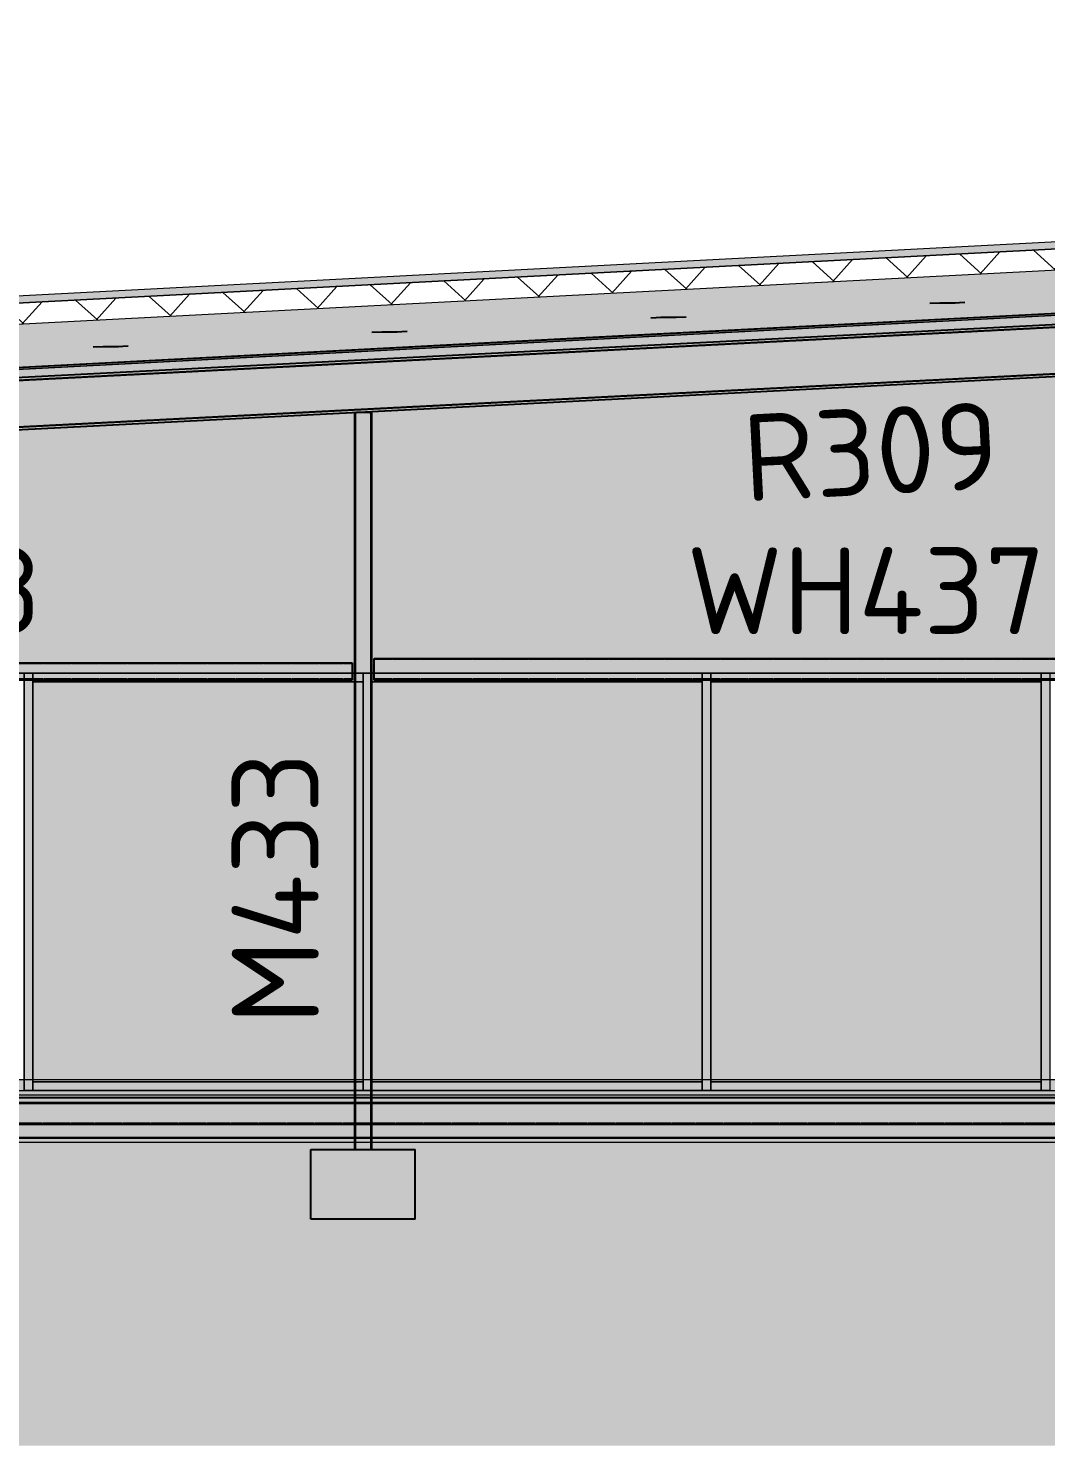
# Model space of a CAD drawing. Header units: millimetres. Extents: x 632 to 645312, y -3890 to 22200.
# Drawn here: x 503903 to 509753, y 3197 to 11349 of the extents above; entities that cross this region are included whole.
import ezdxf

# ---------------------------------------------------------------- set-up
doc = ezdxf.new("R2010")
doc.units = ezdxf.units.MM
for name, pattern in [('Dash', [7, 5, -2]), ('Hidden Double', [7, 5, -2]), ('Hidden Half', [3, 2, -1])]:
    doc.linetypes.add(name, pattern=pattern)
for name, color, linetype, lineweight in [('A-200-M_WALL_EXT', 113, 'Continuous', 13), ('A-214-M_CURT_WALL', 52, 'Continuous', 13), ('A-215-M_CURT_PANEL', 51, 'Continuous', 13), ('A-230-H-FLOOR', 190, 'Continuous', 13), ('A-230-M_FLOOR', 192, 'Continuous', 13), ('A-230-MH_FLOOR', 190, 'Hidden Double', 13), ('A-270-M_ROOF', 132, 'Continuous', 13), ('A-350-H_CEILING', 13, 'Continuous', 13), ('A-350-M_CEILING', 13, 'Continuous', 13), ('C-920-M_TOPO', 7, 'Continuous', 13), ('S-160-M_FOUND', 171, 'Continuous', 13), ('S-280-A_COLUMN', 171, 'Continuous', 18), ('S-280-A_STRUCT_FRAME', 2, 'Continuous', 18), ('S-280-M_COLUMN', 52, 'Continuous', 13), ('S-280-M_STRUCT_FRAME', 12, 'Continuous', 13), ('S-280-MH_COLUMN', 52, 'Hidden Half', 13), ('Z-230-A_LEVEL', 51, 'Continuous', 13)]:
    doc.layers.add(name, color=color, linetype=linetype, lineweight=lineweight)
doc.styles.add('ISOCPEUR_2', font='isocpeur.ttf', dxfattribs={"height": 500})

# ---------------------------------------------------------------- blocks, each defined once
blk = doc.blocks.new('System Panel - Glazed-V50-S6_501-SECTION B3')
at = {"layer": 'A-215-M_CURT_PANEL', "lineweight": 5, "transparency": 33554432}
blk.add_hatch(color=142, dxfattribs=at).paths.add_polyline_path([(4414672.2, 7590), (4414672.2, 5290), (4416572.2, 5290), (4416572.2, 7590)])
at = {"layer": 'A-215-M_CURT_PANEL', "color": 53, "lineweight": 5}
for p, q in [((4414672.2, 5300), (4414672.2, 7590)), ((4414672.2, 7590), (4416572.2, 7590)), ((4416572.2, 7590), (4414672.2, 7590)), ((4414672.2, 7590), (4414672.2, 5300)), ((4416572.2, 7590), (4416572.2, 5300)), ((4416572.2, 5300), (4416572.2, 7590)), ((4414672.2, 5290), (4414672.2, 5300)), ((4414672.2, 5300), (4414672.2, 5290)), ((4416572.2, 5300), (4416572.2, 5290)), ((4416572.2, 5290), (4416572.2, 5300)), ((4416572.2, 5290), (4414672.2, 5290)), ((4414672.2, 5290), (4416572.2, 5290))]:
    blk.add_line(p, q, dxfattribs=at)
blk = doc.blocks.new('System Panel - Glazed-V51-S6_501-SECTION B3')
at = {"layer": 'A-215-M_CURT_PANEL', "lineweight": 5, "transparency": 33554432}
blk.add_hatch(color=142, dxfattribs=at).paths.add_polyline_path([(4414622.2, 5290), (4414622.2, 7590), (4412722.2, 7590), (4412722.2, 5290), (4413807, 5290)])
at = {"layer": 'A-215-M_CURT_PANEL', "color": 53, "lineweight": 5}
for p, q in [((4412722.2, 5300), (4412722.2, 7590)), ((4412722.2, 7590), (4414622.2, 7590)), ((4414622.2, 7590), (4412722.2, 7590)), ((4412722.2, 7590), (4412722.2, 5300)), ((4414622.2, 7590), (4414622.2, 5300)), ((4414622.2, 5300), (4414622.2, 7590)), ((4412722.2, 5290), (4412722.2, 5300)), ((4412722.2, 5300), (4412722.2, 5290)), ((4414622.2, 5300), (4414622.2, 5290)), ((4414622.2, 5290), (4414622.2, 5300)), ((4414622.2, 5290), (4412722.2, 5290)), ((4412722.2, 5290), (4414622.2, 5290))]:
    blk.add_line(p, q, dxfattribs=at)
blk = doc.blocks.new('System Panel - Glazed-V52-S6_501-SECTION B3')
at = {"layer": 'A-215-M_CURT_PANEL', "lineweight": 5, "transparency": 33554432}
blk.add_hatch(color=142, dxfattribs=at).paths.add_polyline_path([(4410772.2, 5290), (4412622.2, 5290), (4412622.2, 7590), (4410772.2, 7590)])
at = {"layer": 'A-215-M_CURT_PANEL', "color": 53, "lineweight": 5}
for p, q in [((4410772.2, 5300), (4410772.2, 7590)), ((4410772.2, 7590), (4412672.2, 7590)), ((4412672.2, 7590), (4410772.2, 7590)), ((4410772.2, 7590), (4410772.2, 5300)), ((4412672.2, 7590), (4412672.2, 5300)), ((4412672.2, 5300), (4412672.2, 7590)), ((4410772.2, 5290), (4410772.2, 5300)), ((4410772.2, 5300), (4410772.2, 5290)), ((4412672.2, 5300), (4412672.2, 5290)), ((4412672.2, 5290), (4412672.2, 5300)), ((4412672.2, 5290), (4410772.2, 5290)), ((4410772.2, 5290), (4412672.2, 5290))]:
    blk.add_line(p, q, dxfattribs=at)
blk = doc.blocks.new('Rectangular Mullion - 50x100mm-V54-S6_501-SECTION B3')
at = {"layer": 'A-214-M_CURT_WALL', "lineweight": 5, "transparency": 33554432}
blk.add_hatch(color=27, dxfattribs=at).paths.add_polyline_path([(4416572.2, 5290), (4414672.2, 5290), (4414672.2, 5240), (4416572.2, 5240)])
at = {"layer": 'A-214-M_CURT_WALL', "color": 53, "lineweight": 5}
for p, q in [((4414672.2, 5240), (4414672.2, 5290)), ((4414672.2, 5290), (4414672.2, 5290)), ((4414672.2, 5290), (4414672.2, 5240)), ((4414672.2, 5290), (4416572.2, 5290)), ((4414672.2, 5290), (4416572.2, 5290)), ((4414672.2, 5240), (4414672.2, 5240)), ((4416572.2, 5240), (4414672.2, 5240)), ((4414672.2, 5240), (4416572.2, 5240)), ((4416572.2, 5240), (4416572.2, 5290)), ((4416572.2, 5290), (4416572.2, 5290)), ((4416572.2, 5290), (4416572.2, 5240)), ((4416572.2, 5240), (4416572.2, 5240))]:
    blk.add_line(p, q, dxfattribs=at)
blk = doc.blocks.new('Rectangular Mullion - 50x100mm-V55-S6_501-SECTION B3')
at = {"layer": 'A-214-M_CURT_WALL', "lineweight": 5, "transparency": 33554432}
blk.add_hatch(color=27, dxfattribs=at).paths.add_polyline_path([(4413807, 5240), (4414622.2, 5240), (4414622.2, 5290), (4412722.2, 5290), (4412722.2, 5240)])
at = {"layer": 'A-214-M_CURT_WALL', "color": 53, "lineweight": 5}
for p, q in [((4412722.2, 5240), (4412722.2, 5290)), ((4412722.2, 5290), (4412722.2, 5290)), ((4412722.2, 5290), (4412722.2, 5240)), ((4412722.2, 5290), (4414622.2, 5290)), ((4412722.2, 5290), (4414622.2, 5290)), ((4412722.2, 5240), (4412722.2, 5240)), ((4414622.2, 5240), (4412722.2, 5240)), ((4412722.2, 5240), (4414622.2, 5240)), ((4414622.2, 5240), (4414622.2, 5290)), ((4414622.2, 5290), (4414622.2, 5290)), ((4414622.2, 5290), (4414622.2, 5240)), ((4414622.2, 5240), (4414622.2, 5240))]:
    blk.add_line(p, q, dxfattribs=at)
blk = doc.blocks.new('Rectangular Mullion - 50x100mm-V56-S6_501-SECTION B3')
at = {"layer": 'A-214-M_CURT_WALL', "lineweight": 5, "transparency": 33554432}
blk.add_hatch(color=27, dxfattribs=at).paths.add_polyline_path([(4411484.5, 5240), (4412622.2, 5240), (4412622.2, 5290), (4410772.2, 5290), (4410772.2, 5240)])
at = {"layer": 'A-214-M_CURT_WALL', "color": 53, "lineweight": 5}
for p, q in [((4410772.2, 5240), (4410772.2, 5290)), ((4410772.2, 5290), (4410772.2, 5290)), ((4410772.2, 5290), (4410772.2, 5240)), ((4410772.2, 5290), (4412672.2, 5290)), ((4410772.2, 5290), (4412672.2, 5290)), ((4410772.2, 5240), (4410772.2, 5240)), ((4412672.2, 5240), (4410772.2, 5240)), ((4410772.2, 5240), (4412672.2, 5240)), ((4412672.2, 5240), (4412672.2, 5290)), ((4412672.2, 5290), (4412672.2, 5290)), ((4412672.2, 5290), (4412672.2, 5240)), ((4412672.2, 5240), (4412672.2, 5240))]:
    blk.add_line(p, q, dxfattribs=at)
blk = doc.blocks.new('Rectangular Mullion - 50x100mm-V58-S6_501-SECTION B3')
at = {"layer": 'A-214-M_CURT_WALL', "lineweight": 5, "transparency": 33554432}
for points in [[(4416572.2, 7600), (4416572.2, 5240), (4416622.2, 5240), (4416622.2, 7600)], [(4416572.2, 7600), (4416572.2, 5240), (4416572.2, 5240), (4416572.2, 7600)]]:
    blk.add_hatch(color=27, dxfattribs=at).paths.add_polyline_path(points)
at = {"layer": 'A-214-M_CURT_WALL', "color": 53, "lineweight": 5}
for p, q in [((4416572.2, 7640), (4416572.2, 7640)), ((4416572.2, 7640), (4416622.2, 7640)), ((4416622.2, 7640), (4416572.2, 7640)), ((4416572.2, 5300), (4416572.2, 7640)), ((4416572.2, 7640), (4416572.2, 5300)), ((4416622.2, 7640), (4416622.2, 7640)), ((4416622.2, 7640), (4416622.2, 5300)), ((4416622.2, 7640), (4416622.2, 5300)), ((4416572.2, 5240), (4416572.2, 5300)), ((4416572.2, 5300), (4416572.2, 5240)), ((4416622.2, 5300), (4416622.2, 5240)), ((4416622.2, 5300), (4416622.2, 5240)), ((4416572.2, 5240), (4416622.2, 5240)), ((4416622.2, 5240), (4416572.2, 5240)), ((4416572.2, 5240), (4416572.2, 5240)), ((4416622.2, 5240), (4416622.2, 5240))]:
    blk.add_line(p, q, dxfattribs=at)
blk = doc.blocks.new('Rectangular Mullion - 50x100mm-V59-S6_501-SECTION B3')
at = {"layer": 'A-214-M_CURT_WALL', "color": 53, "lineweight": 5}
for p, q in [((4412672.2, 7640), (4412672.2, 7640)), ((4412672.2, 7640), (4412722.2, 7640)), ((4412722.2, 7640), (4412672.2, 7640)), ((4412672.2, 5300), (4412672.2, 7640)), ((4412672.2, 7640), (4412672.2, 5300)), ((4412722.2, 7640), (4412722.2, 7640)), ((4412722.2, 7640), (4412722.2, 5300)), ((4412722.2, 7640), (4412722.2, 5300)), ((4412672.2, 5240), (4412672.2, 5300)), ((4412672.2, 5300), (4412672.2, 5240)), ((4412722.2, 5300), (4412722.2, 5240)), ((4412722.2, 5300), (4412722.2, 5240)), ((4412672.2, 5240), (4412722.2, 5240)), ((4412722.2, 5240), (4412672.2, 5240)), ((4412672.2, 5240), (4412672.2, 5240)), ((4412722.2, 5240), (4412722.2, 5240))]:
    blk.add_line(p, q, dxfattribs=at)
blk = doc.blocks.new('Rectangular Mullion - 50x100mm-V62-S6_501-SECTION B3')
at = {"layer": 'A-214-M_CURT_WALL', "lineweight": 5, "transparency": 33554432}
blk.add_hatch(color=27, dxfattribs=at).paths.add_polyline_path([(4414672.2, 7600), (4414672.2, 7590), (4416572.2, 7590), (4416572.2, 7600)])
at = {"layer": 'A-214-M_CURT_WALL', "color": 53, "lineweight": 5}
for p, q in [((4414672.2, 7640), (4414672.2, 7590)), ((4414672.2, 7590), (4414672.2, 7640)), ((4414672.2, 7640), (4414672.2, 7640)), ((4414672.2, 7640), (4416572.2, 7640)), ((4416572.2, 7640), (4414672.2, 7640)), ((4414672.2, 7590), (4414672.2, 7590)), ((4416572.2, 7590), (4414672.2, 7590)), ((4416572.2, 7590), (4414672.2, 7590)), ((4416572.2, 7640), (4416572.2, 7640)), ((4416572.2, 7640), (4416572.2, 7590)), ((4416572.2, 7590), (4416572.2, 7640)), ((4416572.2, 7590), (4416572.2, 7590))]:
    blk.add_line(p, q, dxfattribs=at)
blk = doc.blocks.new('Rectangular Mullion - 50x100mm-1425424-S6_501-SECTION B3')
at = {"layer": 'A-214-M_CURT_WALL', "lineweight": 5, "transparency": 33554432}
blk.add_hatch(color=27, dxfattribs=at).paths.add_polyline_path([(4418572.2, 7590), (4420472.2, 7590), (4420472.2, 7600), (4418585.5, 7600), (4418585.5, 7640), (4418572.2, 7640), (4418572.2, 7605)])
at = {"layer": 'A-214-M_CURT_WALL', "color": 53, "lineweight": 5}
for p, q in [((4418572.2, 7640), (4418572.2, 7590)), ((4418572.2, 7590), (4418572.2, 7640)), ((4418572.2, 7640), (4418572.2, 7640)), ((4418572.2, 7640), (4420472.2, 7640)), ((4420472.2, 7640), (4418572.2, 7640)), ((4418572.2, 7590), (4418572.2, 7590)), ((4420472.2, 7590), (4418572.2, 7590)), ((4420472.2, 7590), (4418572.2, 7590)), ((4420472.2, 7640), (4420472.2, 7640)), ((4420472.2, 7640), (4420472.2, 7590)), ((4420472.2, 7590), (4420472.2, 7640)), ((4420472.2, 7590), (4420472.2, 7590))]:
    blk.add_line(p, q, dxfattribs=at)
blk = doc.blocks.new('Rectangular Mullion - 50x100mm-V61-S6_501-SECTION B3')
at = {"layer": 'A-214-M_CURT_WALL', "lineweight": 5, "transparency": 33554432}
blk.add_hatch(color=27, dxfattribs=at).paths.add_polyline_path([(4418472.2, 7590), (4418472.2, 7640), (4418459.3, 7640), (4418459.3, 7600), (4416622.2, 7600), (4416622.2, 7590), (4418459.3, 7590)])
at = {"layer": 'A-214-M_CURT_WALL', "color": 53, "lineweight": 5}
for p, q in [((4416622.2, 7640), (4416622.2, 7590)), ((4416622.2, 7590), (4416622.2, 7640)), ((4416622.2, 7640), (4416622.2, 7640)), ((4416622.2, 7640), (4418522.2, 7640)), ((4418522.2, 7640), (4416622.2, 7640)), ((4416622.2, 7590), (4416622.2, 7590)), ((4418522.2, 7590), (4416622.2, 7590)), ((4418522.2, 7590), (4416622.2, 7590)), ((4418522.2, 7640), (4418522.2, 7640)), ((4418522.2, 7640), (4418522.2, 7590)), ((4418522.2, 7590), (4418522.2, 7640)), ((4418522.2, 7590), (4418522.2, 7590))]:
    blk.add_line(p, q, dxfattribs=at)
blk = doc.blocks.new('Area 51 Ceiling - External FC - Area 51 Ceiling - External FC-2924300-S6_501-SECTION B3')
at = {"layer": 'A-350-H_CEILING', "lineweight": 5}
h = blk.add_hatch(dxfattribs=at)
h.set_pattern_fill('FP_39', color=53, style=0, pattern_type=2)
h.set_pattern_definition([(0, (4419721.13, 0), (812.8, 203.2), [67.056, -542.544, 67.056, -542.544, -3251.2]), (0, (4419721.13, 0), (812.8, 203.2), [-1219.2, 67.056, -1152.144, 67.056, -542.544, -1422.4]), (0, (4419721.13, 0), (812.8, 203.2), [-3048, 67.056, -339.344, 67.056, -948.944]), (120, (4420025.93, 101.6), (-582.3764, 602.3054), [67.056, -542.544, 67.056, -3793.744]), (120, (4420025.93, 101.6), (-582.3764, 602.3054), [-676.656, -542.544, 67.056, -1152.144, -2032]), (120, (4420025.93, 101.6), (-582.3764, 602.3054), [-2438.4, 67.056, -542.544, 67.056, -1355.344]), (120, (4420025.93, 101.6), (-582.3764, 602.3054), [-3115.056, -339.344, 67.056, -948.944]), (240, (4420127.53, 508), (-230.4236, -805.5054), [67.056, -542.544, 67.056, -3793.744]), (240, (4420127.53, 508), (-230.4236, -805.5054), [-676.656, -542.544, 67.056, -1152.144, -2032]), (240, (4420127.53, 508), (-230.4236, -805.5054), [-2438.4, 67.056, -542.544, 67.056, -1355.344]), (240, (4420127.53, 508), (-230.4236, -805.5054), [-3115.056, -339.344, 67.056, -948.944])])
h.paths.add_polyline_path([(4405984.8, 9141.9), (4405994.5, 9142.4), (4405994.5, 9152.4), (4405984.3, 9151.9)])
h.paths.add_polyline_path([(4409801.4, 9341.1), (4430385.6, 10415.8), (4430385.1, 10425.7), (4409800.9, 9351.1)])
h.paths.add_polyline_path([(4440078.4, 10921.8), (4440101.3, 10923), (4440101.3, 10933), (4440077.9, 10931.8)])
at = {"layer": 'A-350-M_CEILING', "color": 53, "lineweight": 5}
for p, q in [((4405984.8, 9141.9), (4440262.9, 10931.4)), ((4440262.4, 10941.4), (4406057.2, 9155.7)), ((4408307.8, 9265.1), (4431652.8, 10483.8)), ((4431652.2, 10493.8), (4413807, 9562.2)), ((4413807, 9562.2), (4408375.1, 9278.6))]:
    blk.add_line(p, q, dxfattribs=at)
blk = doc.blocks.new('25021-APA-ZZ-ZZ-M3-AR-000001_V3_rvt-7-S6_501-SECTION B3')
at = {"layer": 'A-200-M_WALL_EXT', "lineweight": 5, "transparency": 33554432}
h = blk.add_hatch(color=9, dxfattribs=at)
h.paths.add_polyline_path([(4422079.5, 7640), (4422092.6, 7640), (4422092.6, 9625.7), (4418484.7, 9439.8), (4418572.2, 9439.8), (4418572.2, 7640), (4418585.5, 7640), (4418585.5, 7700), (4422079.5, 7700), (4422079.5, 7800.5)])
h.paths.add_polyline_path([(4431609.3, 7640), (4431660, 7640), (4431660, 10132), (4431634.8, 10131.7), (4431634.8, 10115.6), (4431521.8, 10109.2), (4431609.3, 10109.2), (4431609.3, 7800.5)])
h.paths.add_polyline_path([(4431509.3, 7640), (4431509.3, 10109.2), (4426332.4, 9843.4), (4426332.4, 7640), (4431226, 7640)])
h.paths.add_polyline_path([(4422192.6, 7640), (4426232.4, 7640), (4426232.4, 9838.2), (4422395.8, 9641.3), (4422381.2, 9940.9), (4430388.9, 10353), (4430385, 10427.6), (4409800.8, 9353), (4409803.8, 9295.1), (4422379.9, 9940.8), (4422394.4, 9641.2), (4422192.6, 9630.8), (4422192.6, 7800.5)])
h.paths.add_polyline_path([(4412622.2, 7640), (4412622.2, 9139.4), (4408434.6, 8924.4), (4408436.2, 7700), (4412609.4, 7700), (4412609.4, 7640)])
h.paths.add_polyline_path([(4418472.2, 7640), (4418472.2, 9439.8), (4412634.7, 9139.4), (4412722.2, 9139.4), (4412722.2, 7640), (4412735.3, 7640), (4412735.3, 7725), (4418459.3, 7725), (4418459.3, 7640)])
h.paths.add_polyline_path([(4431633.8, 10150.5), (4431660, 10152.1), (4431660, 10415.9), (4431620.2, 10415.2), (4431633.3, 10160.6)])
at = {"layer": 'A-230-M_FLOOR', "lineweight": 5, "transparency": 33554432}
h = blk.add_hatch(color=254, dxfattribs=at)
h.paths.add_polyline_path([(4418572.2, 4940), (4422092.6, 4940), (4422092.6, 5045.4), (4418572.2, 5045.4)])
h.paths.add_polyline_path([(4409299.1, 4940), (4412622.2, 4940), (4412622.2, 5045.5), (4409162, 5046.1), (4408427.4, 5049.4), (4408427.4, 4940), (4409162, 4940)])
h.paths.add_polyline_path([(4412722.2, 4940), (4418472.2, 4940), (4418472.2, 5045.4), (4412722.2, 5045.4)])
h.paths.add_polyline_path([(4413807, 5200), (4418472.2, 5200), (4418472.2, 5240), (4412722.2, 5240), (4412722.2, 5200)])
h.paths.add_polyline_path([(4418572.2, 5200), (4422092.6, 5200), (4422092.6, 5240), (4418572.2, 5240)])
h.paths.add_polyline_path([(4408581.3, 5200), (4412622.2, 5200), (4412622.2, 5240), (4408427.4, 5240), (4408427.4, 5200), (4408436.2, 5200)])
at = {"layer": 'A-230-M_FLOOR', "transparency": 33554432}
h = blk.add_hatch(color=254, dxfattribs=at)
h.paths.add_polyline_path([(4409510.5, 4964.5), (4412622.2, 4964.6), (4412622.2, 5045.5), (4409162, 5046.1), (4408427.4, 5049.4), (4408427.4, 4971.2), (4409299.1, 4965.8)])
h.paths.add_polyline_path([(4412722.2, 4964.6), (4418472.2, 4964.9), (4418472.2, 5045.4), (4412722.2, 5045.4)])
h.paths.add_polyline_path([(4418572.2, 4964.9), (4422092.6, 4965), (4422092.6, 5045.4), (4418572.2, 5045.4)])
h.paths.add_polyline_path([(4422192.6, 4965.1), (4426232.4, 4965.2), (4426232.4, 5045.4), (4422192.6, 5045.4)])
h.paths.add_polyline_path([(4426332.4, 4965.2), (4431509.3, 4967.1), (4431509.3, 5047.1), (4431082.8, 5045.4), (4426332.4, 5045.4), (4426332.4, 5009.3)])
h.paths.add_polyline_path([(4431609.3, 4967.4), (4431806.6, 4969.7), (4432030.5, 4973.1), (4432122.4, 4970), (4440111.9, 4970), (4440111.8, 5088.2), (4437355, 5092.4), (4431609.3, 5045.4), (4431609.3, 4989.9)])
h.paths.add_polyline_path([(4408323.9, 4971.9), (4408323.9, 5050), (4406163.9, 5052.2), (4404516.9, 5061.7), (4404516.9, 4999.6), (4407146.2, 4984.5), (4408000.7, 4973.9), (4408291, 4972.1)])
h.paths.add_polyline_path([(4408257.8, 5171.9), (4408257.7, 5172.3), (4408257.7, 5171.9)])
h.paths.add_polyline_path([(4407204.2, 5183.7), (4406839.4, 5187.2), (4407146.2, 5183.7)])
h.paths.add_polyline_path([(4407734.6, 5176.5), (4407643.5, 5177.8), (4407678.8, 5177.2)])
at = {"layer": 'A-230-M_FLOOR', "lineweight": 5, "transparency": 33554432}
h = blk.add_hatch(color=254, dxfattribs=at)
h.paths.add_polyline_path([(4422092.6, 4940), (4422092.6, 5045.4), (4418572.2, 5045.4), (4418572.2, 4940), (4422081, 4940)])
h.paths.add_polyline_path([(4408427.4, 4940), (4412622.2, 4940), (4412622.2, 5045.5), (4409162, 5046.1), (4408427.4, 5049.4), (4408427.4, 5045.5)])
h.paths.add_polyline_path([(4431664.9, 4940), (4431667.3, 4940), (4431667.3, 5047.7), (4431609.3, 5045.4), (4431609.3, 4940), (4431661.5, 4940)])
h.paths.add_polyline_path([(4418472.2, 4940), (4418472.2, 5045.4), (4412722.2, 5045.4), (4412722.2, 4940), (4418452.1, 4940)])
h.paths.add_polyline_path([(4422192.6, 4940), (4426232.4, 4940), (4426232.4, 5045.4), (4422192.6, 5045.4)])
h.paths.add_polyline_path([(4426332.4, 4940), (4431509.3, 4940), (4431509.3, 5047.1), (4431082.8, 5045.4), (4426332.4, 5045.4)])
h.paths.add_polyline_path([(4431664.9, 5170), (4431664.9, 5170), (4431664.9, 5200), (4431667.3, 5200), (4431667.3, 5215), (4431609.3, 5215), (4431609.3, 5200), (4431664.9, 5200), (4431664.9, 5173.1)])
h.paths.add_polyline_path([(4422081, 5200), (4422092.6, 5200), (4422092.6, 5215), (4418572.2, 5215), (4418572.2, 5200), (4421935.9, 5200)])
h.paths.add_polyline_path([(4422192.6, 5200), (4426232.4, 5200), (4426232.4, 5215), (4422192.6, 5215), (4422192.6, 5210.9)])
h.paths.add_polyline_path([(4431082.8, 5200), (4431509.3, 5200), (4431509.3, 5215), (4426332.4, 5215), (4426332.4, 5200), (4430064.7, 5200)])
h.paths.add_polyline_path([(4408581.3, 5200), (4412622.2, 5200), (4412622.2, 5215), (4408427.4, 5215), (4408427.4, 5200), (4408436.2, 5200)])
h.paths.add_polyline_path([(4413807, 5200), (4418472.2, 5200), (4418472.2, 5215), (4412722.2, 5215), (4412722.2, 5200)])
at = {"layer": 'A-270-M_ROOF', "transparency": 33554432}
blk.add_hatch(color=9, dxfattribs=at).paths.add_polyline_path([(4406004.7, 9523.4), (4440111.9, 11304.1), (4440111.9, 11344.1), (4406004.7, 9563.5), (4406004.7, 9526.9)])
at = {"layer": 'A-270-M_ROOF', "lineweight": 5, "transparency": 33554432}
for color, points in [(9, [(4406004.8, 9563.5), (4440111.9, 11344.4), (4440111.9, 11348.7), (4406253.7, 9581.1)]), (10, [(4406004.8, 9523.4), (4440111.9, 11304.3), (4440111.9, 11308.6), (4406253.7, 9541), (4406054, 9526.9)])]:
    blk.add_hatch(color=color, dxfattribs=at).paths.add_polyline_path(points)
at = {"layer": 'A-270-M_ROOF', "lineweight": 5}
h = blk.add_hatch(dxfattribs=at)
h.set_pattern_fill('FP_38', angle=225, style=0, pattern_type=2)
h.set_pattern_definition([(47.989, (4419721.13, 1e-05), (-222.905, 200.782), []), (137.989, (4419721.13, 1e-05), (-200.782, -222.905), [])])
h.paths.add_polyline_path([(4406004.7, 9403.3), (4440111.9, 11183.9), (4440111.9, 11304.1), (4406004.7, 9523.4)])
at = {"layer": 'A-270-M_ROOF', "lineweight": 5, "transparency": 33554432}
h = blk.add_hatch(color=254, dxfattribs=at)
h.paths.add_polyline_path([(4409800.9, 9351.1), (4430385.1, 10425.7), (4430376.8, 10602.1), (4440069.3, 11099.8), (4440070.1, 11095.1), (4440111.9, 11095.1), (4440111.9, 11183.9), (4406004.7, 9403.3), (4406004.7, 9358.9), (4406258.8, 9376), (4406336.3, 9376.3), (4406336.3, 9367.7), (4409791, 9545.1), (4409791.8, 9529.2)])
h.paths.add_polyline_path([(4440077.9, 10931.8), (4440101.3, 10933), (4440101.3, 11071.7), (4440070.5, 11076.8), (4440070.9, 11068.7)])
at = {"layer": 'C-920-M_TOPO', "transparency": 33554432}
h = blk.add_hatch(color=8, dxfattribs=at)
h.paths.add_polyline_path([(4404516.9, 3196.8), (4441677.4, 3196.8), (4441677.4, 4300), (4439348.1, 4300), (4439348.1, 4805.7), (4434427.5, 4902.5), (4431609.3, 4972.1), (4431609.3, 4900), (4432259.3, 4900), (4432259.3, 4500), (4430859.3, 4500), (4430859.3, 4900), (4431509.3, 4900), (4431509.3, 4974.6), (4428644.3, 5045.4), (4426332.4, 5045.4), (4426332.4, 4900), (4426582.4, 4900), (4426580.9, 4500), (4425982.4, 4500), (4425982.4, 4900), (4426232.4, 4900), (4426232.4, 5045.4), (4422192.6, 5045.4), (4422192.6, 4900), (4422442.7, 4900), (4422442.7, 4500), (4421842.6, 4500), (4421842.7, 4900), (4422092.6, 4900), (4422092.6, 5045.4), (4418572.2, 5045.4), (4418572.2, 4900), (4419222.2, 4900), (4419222.2, 4500), (4417822.2, 4500), (4417822.2, 4900), (4418472.2, 4900), (4418472.2, 5045.4), (4412722.2, 5045.4), (4412722.2, 4900), (4412972.2, 4900), (4412972.2, 4500), (4412372.2, 4500), (4412372.2, 4900), (4412622.2, 4900), (4412622.2, 5045.5), (4409052.2, 5046.7), (4408427.4, 5049.4), (4408427.4, 4900), (4409100.8, 4900), (4409100.8, 4500), (4407650.6, 4500), (4407650.6, 4900), (4408323.9, 4900), (4408323.9, 5050), (4406163.9, 5052.2), (4404516.9, 5061.7), (4404516.9, 3258.3)])
h.paths.add_polyline_path([(4408257.8, 5171.9), (4408257.8, 5200), (4408323.9, 5200), (4408323.9, 5300), (4404516.9, 5298.4), (4404516.9, 5199), (4407146.2, 5183.7), (4407146.2, 5183.7), (4408257.7, 5171.9)])
h.paths.add_polyline_path([(4421964.9, 5200), (4418572.2, 5275), (4418572.2, 5200), (4421939.1, 5200)])
h.paths.add_polyline_path([(4408581.3, 5200), (4412622.2, 5200), (4412622.2, 5300), (4408427.4, 5300), (4408427.4, 5200), (4408436.2, 5200)])
h.paths.add_polyline_path([(4416123.5, 5200), (4418472.2, 5200), (4418472.2, 5277.2), (4417440.8, 5300), (4412722.2, 5300), (4412722.2, 5200), (4413807, 5200)])
at = {"layer": 'A-200-M_WALL_EXT', "color": 53, "lineweight": 5}
for p, q in [((4408476.4, 9284.6), (4431555, 10489.5)), ((4431660, 10494.2), (4413807, 9562.2)), ((4413807, 9562.2), (4408434.6, 9281.7)), ((4408434.6, 7640), (4431660, 7640)), ((4422092.6, 7640), (4408476.4, 7640))]:
    blk.add_line(p, q, dxfattribs=at)
at = {"layer": 'A-230-M_FLOOR', "color": 53, "lineweight": 5}
for p, q in [((4408474.5, 5240), (4420152.4, 5240)), ((4408354.8, 5215), (4421282.3, 5215)), ((4408625.6, 5170), (4422092.6, 5170)), ((4408625.6, 5170), (4422092.6, 5170)), ((4431086.8, 5165.4), (4409510.5, 5164.5)), ((4422092.6, 4940), (4408354.8, 4940)), ((4422092.6, 4970), (4408364.9, 4970)), ((4422092.6, 4970), (4408384.5, 4970)), ((4422092.6, 4940), (4408387.9, 4940)), ((4409510.5, 4964.5), (4431086.8, 4965.4))]:
    blk.add_line(p, q, dxfattribs=at)
at = {"layer": 'A-270-M_ROOF', "color": 53, "lineweight": 5}
for p, q in [((4406057.2, 9406), (4440136.9, 11185.2)), ((4432387.3, 10940.8), (4406004.7, 9563.5)), ((4406057.2, 9155.7), (4440137, 10934.9)), ((4432387.3, 10900.8), (4406004.7, 9523.4)), ((4406004.7, 9523.4), (4432387.3, 10900.8))]:
    blk.add_line(p, q, dxfattribs=at)
at = {"layer": 'C-920-M_TOPO', "color": 53, "lineweight": 5}
blk.add_line((4417440.8, 5300), (4404675.9, 5300), dxfattribs=at)
at = {"layer": 'A-214-M_CURT_WALL', "color": 53, "lineweight": 5}
for name, p in [('Rectangular Mullion - 50x100mm-V58-S6_501-SECTION B3', (-5850, 0)), ('Rectangular Mullion - 50x100mm-V61-S6_501-SECTION B3', (-5850, 0)), ('Rectangular Mullion - 50x100mm-V59-S6_501-SECTION B3', (0, 0)), ('Rectangular Mullion - 50x100mm-1425424-S6_501-SECTION B3', (-5850, 0)), ('Rectangular Mullion - 50x100mm-V58-S6_501-SECTION B3', (-1950, 0)), ('Rectangular Mullion - 50x100mm-V62-S6_501-SECTION B3', (0, 0)), ('Rectangular Mullion - 50x100mm-V58-S6_501-SECTION B3', (0, 0)), ('Rectangular Mullion - 50x100mm-V56-S6_501-SECTION B3', (0, 0)), ('Rectangular Mullion - 50x100mm-V55-S6_501-SECTION B3', (0, 0)), ('Rectangular Mullion - 50x100mm-V54-S6_501-SECTION B3', (0, 0))]:
    blk.add_blockref(name, p, dxfattribs=at)
at = {"layer": 'A-215-M_CURT_PANEL', "color": 53, "lineweight": 5}
for name in ['System Panel - Glazed-V52-S6_501-SECTION B3', 'System Panel - Glazed-V51-S6_501-SECTION B3', 'System Panel - Glazed-V50-S6_501-SECTION B3']:
    blk.add_blockref(name, (0, 0), dxfattribs=at)
at = {"layer": 'A-350-M_CEILING', "color": 53, "lineweight": 5}
blk.add_blockref('Area 51 Ceiling - External FC - Area 51 Ceiling - External FC-2924300-S6_501-SECTION B3', (0, 0), dxfattribs=at)
blk = doc.blocks.new('NRP_Framing-Steel-PFC - R309 - 300PFC-4146191-S6_501-SECTION B3')
at = {"layer": 'S-280-M_STRUCT_FRAME', "linetype": 'Dash', "lineweight": 25}
for p, q in [((4408319.3, 9202.9), (4422380.7, 9924.9)), ((4408333, 8935.2), (4422394.5, 9657.2))]:
    blk.add_line(p, q, dxfattribs=at)
blk = doc.blocks.new('NRP_Foundation-Pad Footing Fibre _v2_ - PF6 -600 x 600 x 400d-3914141-S6_501-SECTION B3')
at = {"layer": 'S-160-M_FOUND', "linetype": 'Hidden Half', "lineweight": 25}
blk.add_hatch(color=256, dxfattribs=at).paths.add_polyline_path([(4412972.2, 4500), (4412972.2, 4900), (4412372.2, 4900), (4412372.2, 4500), (4412645.8, 4500)])
at = {"layer": 'S-160-M_FOUND', "lineweight": 25}
for p, q in [((4412372.2, 4900), (4412972.2, 4900)), ((4412372.2, 4500), (4412372.2, 4900)), ((4412972.2, 4500), (4412972.2, 4900)), ((4412972.2, 4500), (4412372.2, 4500))]:
    blk.add_line(p, q, dxfattribs=at)
blk = doc.blocks.new('NRP_Framing-Steel-SHS - WH437 - 125x125x5_0SHS-4143120-S6_501-SECTION B3')
at = {"layer": 'S-280-M_STRUCT_FRAME', "linetype": 'Dash', "lineweight": 25}
blk.add_hatch(color=256, dxfattribs=at).paths.add_polyline_path([(4412735.3, 7600), (4418459.3, 7600), (4418459.3, 7725), (4412735.3, 7725)])
at = {"layer": 'S-280-M_STRUCT_FRAME', "lineweight": 25}
for p, q in [((4412735.3, 7600), (4412735.3, 7725)), ((4412735.3, 7725), (4418459.3, 7725)), ((4418459.3, 7725), (4418459.3, 7600)), ((4418459.3, 7600), (4412735.3, 7600))]:
    blk.add_line(p, q, dxfattribs=at)
at = {"layer": 'S-280-M_STRUCT_FRAME', "linetype": 'Dash', "lineweight": 25}
for p, q in [((4418459.3, 7720), (4412735.3, 7720)), ((4418459.3, 7605), (4412735.3, 7605))]:
    blk.add_line(p, q, dxfattribs=at)
blk = doc.blocks.new('NRP_Framing-Steel-Purlin Z - P916 - EZ250-24-4147374-S6_501-SECTION B3')
at = {"layer": 'S-280-M_STRUCT_FRAME', "color": 1, "lineweight": 25}
for p, q in [((4415992.7, 9768.9), (4415988.1, 9768.9)), ((4416133.1, 9771.8), (4416071.4, 9768.9))]:
    blk.add_line(p, q, dxfattribs=at)
blk = doc.blocks.new('NRP_Framing-Steel-Purlin Z - P916 - EZ250-24-4147375-S6_501-SECTION B3')
at = {"layer": 'S-280-M_STRUCT_FRAME', "color": 1, "lineweight": 25}
for p, q in [((4414388.7, 9685.1), (4414384.2, 9685.1)), ((4414529.3, 9688.1), (4414467.4, 9685.1))]:
    blk.add_line(p, q, dxfattribs=at)
blk = doc.blocks.new('NRP_Framing-Steel-Purlin Z - P916 - EZ250-24-4147376-S6_501-SECTION B3')
at = {"layer": 'S-280-M_STRUCT_FRAME', "color": 1, "lineweight": 25}
for p, q in [((4412785.2, 9601.4), (4412780.6, 9601.4)), ((4412925.9, 9604.4), (4412863.8, 9601.4))]:
    blk.add_line(p, q, dxfattribs=at)
blk = doc.blocks.new('NRP_Framing-Steel-Purlin Z - P916 - EZ250-24-4147377-S6_501-SECTION B3')
at = {"layer": 'S-280-M_STRUCT_FRAME', "color": 1, "lineweight": 25}
for p, q in [((4411181.5, 9517.7), (4411177, 9517.7)), ((4411322, 9520.7), (4411260.3, 9517.7))]:
    blk.add_line(p, q, dxfattribs=at)
blk = doc.blocks.new('NRP_Framing-Steel-SHS - WH433 - 100x100x5_0SHS-4143357-S6_501-SECTION B3')
at = {"layer": 'S-280-M_STRUCT_FRAME', "linetype": 'Dash', "lineweight": 25}
blk.add_hatch(color=256, dxfattribs=at).paths.add_polyline_path([(4408441.4, 7600), (4412609.4, 7600), (4412609.4, 7700), (4408441.4, 7700)])
at = {"layer": 'S-280-M_STRUCT_FRAME', "lineweight": 25}
for p, q in [((4408441.4, 7600), (4408441.4, 7700)), ((4408441.4, 7700), (4412609.4, 7700)), ((4412609.4, 7700), (4412609.4, 7600)), ((4412609.4, 7600), (4408441.4, 7600))]:
    blk.add_line(p, q, dxfattribs=at)
at = {"layer": 'S-280-M_STRUCT_FRAME', "linetype": 'Dash', "lineweight": 25}
for p, q in [((4412609.4, 7695), (4408441.4, 7695)), ((4412609.4, 7605), (4408441.4, 7605))]:
    blk.add_line(p, q, dxfattribs=at)
blk = doc.blocks.new('NRP_Framing-Steel-Purlin Z - P916 - EZ250-24-4147335-S6_501-SECTION B3')
at = {"layer": 'S-280-M_STRUCT_FRAME', "color": 1, "lineweight": 25}
for p, q in [((4415992.7, 9768.9), (4415930.9, 9765.9)), ((4416076, 9768.9), (4415992.7, 9768.9))]:
    blk.add_line(p, q, dxfattribs=at)
blk = doc.blocks.new('NRP_Framing-Steel-Purlin Z - P916 - EZ250-24-4147333-S6_501-SECTION B3')
at = {"layer": 'S-280-M_STRUCT_FRAME', "color": 1, "lineweight": 25}
for p, q in [((4414388.7, 9685.1), (4414326.7, 9682.1)), ((4414472, 9685.1), (4414388.7, 9685.1))]:
    blk.add_line(p, q, dxfattribs=at)
blk = doc.blocks.new('NRP_Framing-Steel-Purlin Z - P916 - EZ250-24-4147329-S6_501-SECTION B3')
at = {"layer": 'S-280-M_STRUCT_FRAME', "color": 1, "lineweight": 25}
for p, q in [((4412785.2, 9601.4), (4412723, 9598.4)), ((4412868.4, 9601.4), (4412785.2, 9601.4))]:
    blk.add_line(p, q, dxfattribs=at)
blk = doc.blocks.new('NRP_Framing-Steel-Purlin Z - P916 - EZ250-24-4147331-S6_501-SECTION B3')
at = {"layer": 'S-280-M_STRUCT_FRAME', "color": 1, "lineweight": 25}
for p, q in [((4411181.5, 9517.7), (4411119.8, 9514.7)), ((4411264.8, 9517.7), (4411181.5, 9517.7))]:
    blk.add_line(p, q, dxfattribs=at)
blk = doc.blocks.new('NRP_Column-Steel-SHS - M433 - 100x100x5_0SHS-4143106-S6_501-SECTION B3')
at = {"layer": 'S-280-MH_COLUMN', "lineweight": 25}
for p, q in [((4412627.2, 9139.4), (4412627.2, 5200)), ((4412717.2, 9139.4), (4412717.2, 5200)), ((4412627.2, 5200), (4412627.2, 5045.5)), ((4412717.2, 5200), (4412717.2, 5045.5)), ((4412627.2, 5045.5), (4412627.2, 4900)), ((4412717.2, 5045.5), (4412717.2, 4900))]:
    blk.add_line(p, q, dxfattribs=at)

msp = doc.modelspace()

# ---------------------------------------------------------------- hatches: boundary and pattern name
at = {"layer": 'A-230-H-FLOOR'}
h = msp.add_hatch(dxfattribs=at)
h.set_pattern_fill('FP_43', color=256, style=0, pattern_type=2)
h.set_pattern_definition([(50, (512876.53, 0), (728.737, -63.756), [76.2, -838.2]), (355, (512876.5, 0), (-140.972, 764.228), [60.96, -670.56]), (100.451, (512937.26, -5.3), (587.77, 700.467), [64.76, -712.36]), (46.184, (512876.5, 203.2), (1084.316, -168.17), [114.3, -1257.3]), (96.636, (512966.9, 189.2), (949.61, 989.71), [97.14, -1068.54]), (351.184, (512876.5, 203.2), (949.62, 989.7), [91.44, -1005.84]), (21, (512978.13, 152.4), (606.458, -409.06), [76.2, -838.2]), (326, (512978.1, 152.4), (247.208, 736.753), [60.96, -670.56]), (71.451, (513028.7, 118.3), (853.668, 327.685), [64.76, -712.36]), (37.5, (512876.53, 0), (12.3547, 338.22), [6.706, -655.726, 6.706, -674.014, -673.1]), (37.5, (512876.53, 0), (12.3547, 338.22), [-1343.152, 6.706, -666.394]), (7.5, (512876.53, 0), (267.279, 400.722), [6.706, -381.406, 6.706, -640.486, -256.54]), (7.5, (512876.53, 0), (267.279, 400.722), [-1035.304, 6.706, -249.834]), (327.5, (512649.96, 0), (542.3633, -22.9153), [6.706, -247.294, 6.706, -785.774, -1051.56]), (327.5, (512649.96, 0), (542.3633, -22.9153), [-1046.48, 6.706, -1044.854]), (317.5, (512548.36, 0), (592.517, 101.707), [6.706, -323.494, 6.706, -519.582, -746.76]), (317.5, (512548.36, 0), (592.517, 101.707), [-856.488, 6.706, -740.054])])
h.paths.add_polyline_path([(524238.2, 5045.4), (524977.2, 5050), (525181.8, 5053.1), (525273.8, 5050), (527776, 5074.8), (532008.7, 5107.9), (533267.3, 5107.9), (533267.3, 5226), (531770.5, 5226), (527776, 5194.8), (525273.8, 5170), (525181.8, 5173.1), (524671.7, 5167.1), (524238.2, 5165.4), (502317.4, 5166.3), (500834.2, 5176.5), (500301.6, 5183.7), (497672.3, 5199), (497672.3, 5079), (500301.6, 5063.7), (501156.1, 5053.5), (502454.5, 5045.5), (523220.1, 5045.4)])
at = {"layer": 'A-230-H-FLOOR', "lineweight": 5}
msp.add_hatch(color=256, dxfattribs=at).paths.add_polyline_path([(524238.2, 5165.4), (524671.7, 5170), (501736.7, 5169.9), (502454.5, 5165.5), (523220.1, 5165.4)])
at = {"layer": 'A-230-M_FLOOR', "lineweight": 5}
msp.add_hatch(color=256, dxfattribs=at).paths.add_polyline_path([(513930, 5170), (524820.3, 5170), (524820.3, 5200), (501413.2, 5200), (501413.2, 5171.9), (501736.7, 5170), (512768.8, 5170)])
at = {"layer": 'S-280-M_COLUMN', "lineweight": 5}
h = msp.add_hatch(color=256, dxfattribs=at)
h.paths.add_polyline_path([(505783.9, 4900), (505790.1, 4900), (505789.9, 5045.5), (505777.6, 5045.4), (505779.3, 4900)])
h.paths.add_polyline_path([(505790.1, 5200), (505790.1, 9139.4), (505777.6, 9139.4), (505779.3, 5200), (505789.7, 5200)])
h = msp.add_hatch(color=256, dxfattribs=at)
h.paths.add_polyline_path([(505801.2, 4900), (505865.1, 4900), (505865.1, 5045.5), (505790.1, 5045.4), (505790.1, 4900)])
h.paths.add_polyline_path([(505801.2, 5200), (505865.1, 5200), (505865.1, 9139.4), (505790.1, 9139.4), (505790.1, 5200)])
h = msp.add_hatch(color=256, dxfattribs=at)
h.paths.add_polyline_path([(505876, 4900), (505877.6, 4900), (505875.8, 5045.5), (505865.1, 5045.4), (505865.1, 4900), (505871.4, 4900)])
h.paths.add_polyline_path([(505871.4, 5200), (505877.6, 5200), (505876, 9139.4), (505865.1, 9139.4), (505865.1, 5200), (505870.9, 5200)])
at = {"layer": 'S-280-M_STRUCT_FRAME', "lineweight": 5}
for points in [[(501474.7, 9202.9), (515536.1, 9924.9), (515535.3, 9940.8), (501473.8, 9218.9)], [(501488.4, 8935.2), (515248, 9641.7), (515249.7, 9645.3), (515335.5, 9646.2), (515549.8, 9657.2), (515535.3, 9924.8), (501474.6, 9202.9), (501487.5, 8951.4)], [(501489.2, 8919.2), (515550.7, 9641.2), (515549.9, 9657.2), (501488.4, 8935.2)]]:
    msp.add_hatch(color=256, dxfattribs=at).paths.add_polyline_path(points)

# ---------------------------------------------------------------- linework, layer by layer
at = {"layer": 'A-230-M_FLOOR', "lineweight": 25}
for p, q in [((501413.2, 5200), (524820.3, 5200)), ((501728.9, 5170), (524815.2, 5170)), ((524238.2, 5165.4), (502454.5, 5165.5)), ((502454.5, 5045.5), (524238.2, 5045.4))]:
    msp.add_line(p, q, dxfattribs=at)
at = {"layer": 'A-230-MH_FLOOR', "lineweight": 25}
msp.add_line((524974, 5050), (501728.9, 5050), dxfattribs=at)
at = {"layer": 'S-280-M_COLUMN', "lineweight": 25}
for p, q in [((505777.6, 9139.4), (505777.6, 5200)), ((505778.2, 9139.4), (505790.1, 9139.4)), ((505865.1, 9139.4), (505790.1, 9139.4)), ((505865.1, 9139.4), (505877.6, 9139.4)), ((505877.6, 5200), (505877.6, 9139.4)), ((505777.6, 5045.5), (505777.6, 4900)), ((505877.6, 4900), (505877.6, 5045.5))]:
    msp.add_line(p, q, dxfattribs=at)
at = {"layer": 'S-280-M_STRUCT_FRAME', "lineweight": 25}
for p, q in [((501473.8, 9218.9), (515535.3, 9940.8)), ((501474.7, 9202.9), (515536.1, 9924.9)), ((501488.4, 8935.2), (515549.9, 9657.2)), ((501489.2, 8919.2), (515550.7, 9641.2))]:
    msp.add_line(p, q, dxfattribs=at)
at = {"layer": 'S-280-MH_COLUMN', "lineweight": 25}
for p, q in [((505777.6, 5200), (505777.6, 5045.5)), ((505877.6, 5045.5), (505877.6, 5200))]:
    msp.add_line(p, q, dxfattribs=at)
at = {"layer": 'Z-230-A_LEVEL'}
msp.add_line((492556.8, 5200), (539950, 5200), dxfattribs=at)

# ---------------------------------------------------------------- block references
at = {"color": 10, "lineweight": 5}
msp.add_blockref('25021-APA-ZZ-ZZ-M3-AR-000001_V3_rvt-7-S6_501-SECTION B3', (-3906844.6, 0), dxfattribs=at)
at = {"layer": 'S-160-M_FOUND', "lineweight": 25}
msp.add_blockref('NRP_Foundation-Pad Footing Fibre _v2_ - PF6 -600 x 600 x 400d-3914141-S6_501-SECTION B3', (-3906844.6, 0), dxfattribs=at)
at = {"layer": 'S-280-M_STRUCT_FRAME', "linetype": 'Dash', "lineweight": 25}
msp.add_blockref('NRP_Framing-Steel-PFC - R309 - 300PFC-4146191-S6_501-SECTION B3', (-3906844.6, 0), dxfattribs=at)
at = {"layer": 'S-280-M_STRUCT_FRAME', "color": 1, "lineweight": 25}
for name in ['NRP_Framing-Steel-Purlin Z - P916 - EZ250-24-4147335-S6_501-SECTION B3', 'NRP_Framing-Steel-Purlin Z - P916 - EZ250-24-4147374-S6_501-SECTION B3', 'NRP_Framing-Steel-Purlin Z - P916 - EZ250-24-4147333-S6_501-SECTION B3', 'NRP_Framing-Steel-Purlin Z - P916 - EZ250-24-4147375-S6_501-SECTION B3', 'NRP_Framing-Steel-Purlin Z - P916 - EZ250-24-4147329-S6_501-SECTION B3', 'NRP_Framing-Steel-Purlin Z - P916 - EZ250-24-4147376-S6_501-SECTION B3', 'NRP_Framing-Steel-Purlin Z - P916 - EZ250-24-4147331-S6_501-SECTION B3', 'NRP_Framing-Steel-Purlin Z - P916 - EZ250-24-4147377-S6_501-SECTION B3']:
    msp.add_blockref(name, (-3906844.6, 0), dxfattribs=at)
at = {"layer": 'S-280-M_STRUCT_FRAME', "lineweight": 25}
for name in ['NRP_Framing-Steel-SHS - WH433 - 100x100x5_0SHS-4143357-S6_501-SECTION B3', 'NRP_Framing-Steel-SHS - WH437 - 125x125x5_0SHS-4143120-S6_501-SECTION B3']:
    msp.add_blockref(name, (-3906844.6, 0), dxfattribs=at)
at = {"layer": 'S-280-MH_COLUMN', "lineweight": 25}
msp.add_blockref('NRP_Column-Steel-SHS - M433 - 100x100x5_0SHS-4143106-S6_501-SECTION B3', (-3906844.6, 0), dxfattribs=at)

# ---------------------------------------------------------------- texts
at = {"layer": 'S-280-A_COLUMN', "lineweight": 13, "insert": (505072.2, 5618.6), "char_height": 500, "width": 1891.982, "attachment_point": 1, "rotation": 90, "style": 'ISOCPEUR_2'}
msp.add_mtext('M433', dxfattribs=at)
at = {"layer": 'S-280-A_STRUCT_FRAME', "lineweight": 13, "insert": (507998.1, 9126.8), "char_height": 500, "width": 1779.746, "attachment_point": 1, "rotation": 2.93926, "style": 'ISOCPEUR_2'}
msp.add_mtext('R309', dxfattribs=at)
at = {"layer": 'S-280-A_STRUCT_FRAME', "lineweight": 13, "char_height": 500, "width": 2501.265, "attachment_point": 1, "style": 'ISOCPEUR_2'}
for s, insert in [('WH433', (501904.5, 8364.4)), ('WH437', (507685.2, 8364.4))]:
    msp.add_mtext(s, dxfattribs=dict(at, insert=insert))

doc.saveas('drawing.dxf')
